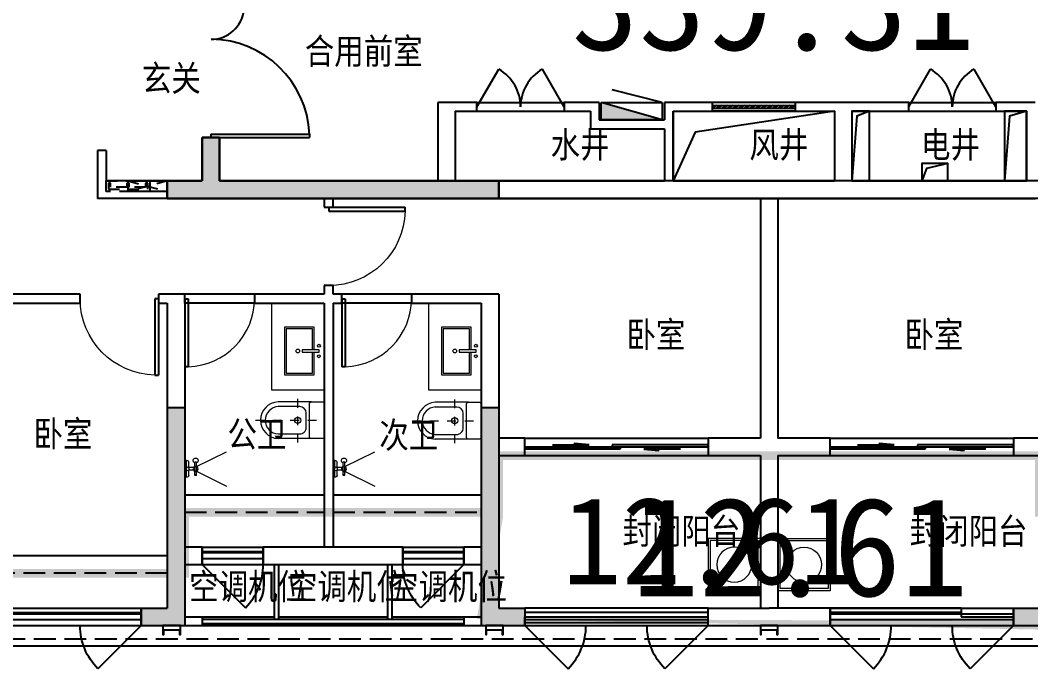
# Model space of a CAD drawing. Extents: x 512858 to 514372, y -232486 to -231710.
# Drawn here: x 513191.53 to 513203.12, y -232148.57 to -232141.13 of the extents above; entities that cross this region are included whole.
import ezdxf

# ---------------------------------------------------------------- set-up
doc = ezdxf.new("R2010")
doc.units = 0
doc.header["$LTSCALE"] = 1000
for name, pattern in [('__DASH', [0.35, 0.25, -0.1]), ('B1+B2户型(2#185报审版）$0$__DASH', [0.35, 0.25, -0.1]), ('B1+B2户型(2#185报审版）$0$DASH', [0.35, 0.25, -0.1]), ('DASH', [0.35, 0.25, -0.1])]:
    doc.linetypes.add(name, pattern=pattern)
doc.layers.get('0').update_dxf_attribs({"color": 252})
for name, color, linetype in [('$面积结果', 7, 'Continuous'), ('0-铝板', 253, 'Continuous'), ('2#HXT-标准层$0$A-DOOR', 253, 'Continuous'), ('2#HXT-标准层$0$A-FIRE-DOOR', 253, 'Continuous'), ('2#HXT-标准层$0$A-HOLE-E', 253, 'Continuous'), ('2#HXT-标准层$0$A-PATT-COLU', 253, 'Continuous'), ('2#HXT-标准层$0$A-STR-CONC-B', 253, 'Continuous'), ('2#HXT-标准层$0$A-WALL-S', 253, 'Continuous'), ('2#HXT-标准层$0$A-WINDOW', 253, 'Continuous'), ('2#HXT-标准层$0$AA-DOOR_FIRE_TEXT', 253, 'Continuous'), ('6#-造型-1F（实施版）金属型材-METAL-S', 253, 'Continuous'), ('A-ANNO-100-TXT', 252, 'Continuous'), ('A-METAL-E', 253, 'Continuous'), ('A-WALL-S', 252, 'Continuous'), ('B1+B2户型(2#185报审版）$0$A-DOOR', 253, 'Continuous'), ('B1+B2户型(2#185报审版）$0$A-FIRE-DOOR', 253, 'Continuous'), ('B1+B2户型(2#185报审版）$0$A-METAL-E', 253, 'Continuous'), ('B1+B2户型(2#185报审版）$0$A-PART-S', 253, 'Continuous'), ('B1+B2户型(2#185报审版）$0$A-PATT-COLU', 253, 'Continuous'), ('B1+B2户型(2#185报审版）$0$A-STR-CONC-B', 253, 'Continuous'), ('B1+B2户型(2#185报审版）$0$A-STR-CONC-E', 253, 'Continuous'), ('B1+B2户型(2#185报审版）$0$A-STR-CONC-H', 253, 'Continuous'), ('B1+B2户型(2#185报审版）$0$A-WALL-S', 253, 'Continuous'), ('B1+B2户型(2#185报审版）$0$A-WINDOW', 253, 'Continuous')]:
    doc.layers.add(name, color=color, linetype=linetype)
for name, color, linetype, lineweight in [('B1+B2户型(2#185报审版）$0$AE-FURN-MOVE', 253, 'Continuous', 20), ('面积-计容-住宅-0.5', 1, 'Continuous', 0), ('面积-计容-住宅-1', 1, 'Continuous', 0)]:
    doc.layers.add(name, color=color, linetype=linetype, lineweight=lineweight)
doc.styles.add('dw', font='simhei.ttf')
doc.styles.add('TYDG_02', font='TSSDENG.shx', dxfattribs={"width": 0.8, "bigfont": 'hztxt.shx'})

# ---------------------------------------------------------------- blocks, each defined once
blk = doc.blocks.new('1新175wz')
at = {"layer": 'A-ANNO-100-TXT', "style": 'TYDG_02'}
for s, p in [('合用前室', (-151580.7792828172, -1326462.760981038)), ('玄关', (-153448.5578153355, -1326773.339746095)), ('水井', (-148762.1274902094, -1327536.064792544)), ('风井', (-146483.5276389716, -1327536.064792545)), ('电井', (-144515.7327635139, -1327536.064792545)), ('卧室', (-147892.504908713, -1329713.535777882)), ('卧室', (-144705.0180423874, -1329713.535777882)), ('卧室', (-154690.9477800704, -1330850.836337072)), ('公卫', (-152466.8530063175, -1330854.343020101, -0.6548288897178582)), ('次卫', (-150726.509731164, -1330865.378492093, -0.1043213246036552)), ('封闭阳台', (-147938.3134163725, -1331967.753826042, -9.12901057e-08)), ('封闭阳台', (-144645.0237284612, -1331967.753826042, -9.12901057e-08)), ('空调机位', (-152906.139500207, -1332602.759889407)), ('空调机位', (-151773.8858545057, -1332602.759889407)), ('空调机位', (-150613.877685783, -1332602.759889407))]:
    blk.add_text(s, height=337.5886524822695, dxfattribs=at).set_placement(p)
blk = doc.blocks.new('1新632#HXT-标准层$0$$TWTSYS$00000508')
for p, q in [((-0.5, 0.5), (0.3236161731911125, 1.224064056863426)), ((-0.5, 0.5), (-0.5, -0.5)), ((-0.5, -0.5), (0.5, 0.5)), ((0.5, 0.5), (-0.5, 0.5)), ((0.5, -0.5), (0.5, 0.5)), ((-0.5, -0.5), (0.5, -0.5))]:
    blk.add_line(p, q)
blk.add_solid([(0.5, -0.5), (0.5, 0.5), (-0.5, -0.5)])
blk = doc.blocks.new('1新622#HXT-标准层$0$$DorLib2D$00000231')
at = {"color": 0}
for p, q in [((-0.4999999999999947, 7.1e-15), (-0.2500000000000284, 0.4330127018921708)), ((0.5000000000000053, 7.1e-15), (0.250000000000032, 0.4330127018921708))]:
    blk.add_line(p, q, dxfattribs=at)
for centre, radius, start, end in [((-0.4999999999996803, 3.055e-13), 0.499999999999681, 0, 59.99999999996344), ((0.5000000000000426, -2.49e-14), 0.4999999999999835, 120.0000000000366, 180)]:
    blk.add_arc(centre, radius, start, end, dxfattribs=at)
blk = doc.blocks.new('1新642#HXT-标准层$0$$WINLIB2D$00000039')
at = {"color": 0}
for points in [[(-0.4999999999983409, 0.5000000000445652), (-0.4999999999999964, -0.4999999999999716)], [(0.5000000000016591, 0.4999999999536158), (-0.4999999999983409, 0.5000000000445652)], [(0.4999999999983338, -0.5000000000463842), (0.4999999999999609, 0.4999999999999432)], [(-0.499999999999428, 0.1666666667124446), (0.500000000000572, 0.1666666666205998)], [(-0.3838834764901549, -0.166666666632409), (-0.4479860405916831, 0.1666666667079113)], [(-0.3158924398378069, -0.166666666637866), (-0.3799950039392748, 0.1666666667006353)], [(-0.2479014031851996, -0.166666666645142), (-0.3120039672867243, 0.1666666666951784)], [(-0.1799103665328481, -0.1666666666505989), (-0.2440129306343159, 0.1666666666887977)], [(-0.1119193298802692, -0.1666666666569512), (-0.1760218939817904, 0.1666666666824455)], [(-0.0439282932278893, -0.1666666666633319), (-0.1080308573293216, 0.1666666666760648)], [(0.024062743424718, -0.1666666666696841), (-0.0400398206768031, 0.1666666666697125)], [(0.092053780077034, -0.1666666666751411), (0.0279512159755768, 0.1666666666642556)], [(0.1600448167296129, -0.1666666666815217), (0.0959422526280953, 0.1666666666578749)], [(0.2280358533819644, -0.166666666687874), (0.163933289280525, 0.1666666666505989)], [(0.2960268900345753, -0.1666666666942547), (0.231924325933047, 0.1666666666460657)], [(0.3640179266869801, -0.1666666667006069), (0.2999153625854838, 0.166666666639685)], [(0.4320089633395341, -0.1666666667060639), (0.3679063992380058, 0.166666666632409)], [(0.4999999999916831, -0.1666666667115209), (0.4358974358904746, 0.1666666666260568)], [(-0.4518745131427302, -0.1666666666260284), (-0.5000000000072298, 0.083585865078021)], [(-0.500000000000572, -0.1666666666214951), (0.499999999999428, -0.1666666667124446)], [(0.4999999999983338, -0.5000000000463842), (-0.5000000000016662, -0.4999999999554348)]]:
    blk.add_lwpolyline(points, dxfattribs=at)
blk = doc.blocks.new('1新612#HXT-标准层$0$$DorLib2D$00000225')
at = {"color": 0}
for p, q in [((0.4750000000000032, -0.0014478852985498), (0.4750000000000032, 0.7521225008925327)), ((0.4750000000000032, 0.7521225008925327), (0.5000000000000036, 0.7521225008925363)), ((0.5000000000000036, -0.0014478852985498), (0.5000000000000036, 0.7521225008925363)), ((-0.4999999999999982, -3.6e-15), (-0.5, 0.252035990386009)), ((-0.4750000000000014, 0.252035990386009), (-0.5, 0.252035990386009)), ((-0.4749999999999996, -3.6e-15), (-0.4750000000000014, 0.252035990386009)), ((-0.4749999999999996, -3.6e-15), (-0.4999999999999947, -3.6e-15)), ((0.4750000000000032, -0.0014478852985498), (0.4999999999999929, -0.0014478852985498))]:
    blk.add_line(p, q, dxfattribs=at)
for centre, radius, start, end in [((0.5046168020419071, -0.0019208093578129), 0.7546247204382253, 92.24926861260724, 179.7237749158362), ((-0.5007908120542499, 0.0025725639174823), 0.2507930763238999, 359.7898704778746, 84.09743784757413)]:
    blk.add_arc(centre, radius, start, end, dxfattribs=at)
blk = doc.blocks.new('1新582#HXT-标准层')
at = {"layer": '2#HXT-标准层$0$A-PATT-COLU'}
for points in [[(-152756.9750723602, -1003870.913841226), (-152756.9750723267, -1004370.913841248), (-152656.9750723378, -1004437.5805079), (-152556.9750723267, -1004370.913841226), (-152556.9750723602, -1003870.913841226)], [(-153156.9750723602, -1004570.913841226), (-152656.9750723602, -1004570.913841226), (-152656.9750723378, -1004437.5805079), (-152756.9750723267, -1004370.913841248), (-153156.9750723602, -1004370.913841226)], [(-152656.9750723378, -1004437.5805079), (-152656.9750723602, -1004570.913841226), (-149956.9752885757, -1004570.913841226), (-149956.9752885757, -1004370.913841226), (-152556.9750723267, -1004370.913841226)], [(-149956.9752885757, -1004370.913841226), (-149956.9752885757, -1004570.913841226), (-149356.9750723602, -1004570.913841226), (-149356.9750723602, -1004370.913841226)]]:
    blk.add_hatch(color=256, dxfattribs=at).paths.add_polyline_path(points)
at = {"layer": '2#HXT-标准层$0$A-DOOR'}
for p, q in [((-149606.9752886053, -1003470.916373796, 2.3015905e-08), (-148606.9752886053, -1003470.916373796, 2.3015905e-08)), ((-144656.9752885333, -1003470.916373807), (-143656.9752885333, -1003470.916373811)), ((-149606.9752886053, -1003570.916373796, 2.3015905e-08), (-148606.9752886053, -1003570.916373796, 2.3015905e-08)), ((-144656.9752885337, -1003570.916373807), (-143656.9752885337, -1003570.916373811))]:
    blk.add_line(p, q, dxfattribs=at)
at = {"layer": '2#HXT-标准层$0$A-HOLE-E'}
for points in [[(-147356.9752886396, -1003570.916373803), (-145506.9752885606, -1003570.916373803), (-145506.9752885606, -1004370.913841227), (-147356.9752886396, -1004370.913841227)], [(-145306.9752885606, -1004370.916373791), (-145106.9752885606, -1004370.916373791), (-145106.9752885606, -1003570.916373791), (-145306.9752885606, -1003570.916373791)], [(-143556.9752885554, -1004370.916373792), (-143306.9752885554, -1004370.916373792), (-143306.9752885554, -1003570.916373792), (-143556.9752885554, -1003570.916373792)], [(-144506.9752885606, -1004370.916373791), (-144206.9752885606, -1004370.916373791), (-144206.9752885606, -1004170.916373791), (-144506.9752885606, -1004170.916373791)]]:
    blk.add_lwpolyline(points, close=True, dxfattribs=at)
for points in [[(-145506.9752885789, -1003570.916373761), (-147106.9592107261, -1003811.875756063), (-147356.9752886396, -1004370.913841227)], [(-145106.9752885606, -1003570.916373805), (-145251.6321830312, -1003627.741839072), (-145306.9752885606, -1004370.916373791)], [(-143306.9752885554, -1003570.916373806), (-143501.6321830259, -1003627.741839073), (-143556.9752885554, -1004370.916373792)], [(-144206.9752885606, -1004170.916373791), (-144452.8339789491, -1004227.719682917), (-144506.9752885606, -1004370.916373791)]]:
    blk.add_lwpolyline(points, dxfattribs=at)
at = {"layer": '2#HXT-标准层$0$A-STR-CONC-B'}
for p, q in [((-152756.9750723602, -1003870.913841226), (-152756.9750723267, -1004370.913841248)), ((-152556.9750723602, -1003870.913841226), (-152756.9750723602, -1003870.913841226)), ((-152556.9750723602, -1003870.913841226), (-152556.9750723267, -1004370.913841226)), ((-153156.9750723602, -1004370.913841226), (-152756.9750723267, -1004370.913841248)), ((-153156.9750723602, -1004370.913841226), (-153156.9750723602, -1004570.913841226)), ((-152556.9750723267, -1004370.913841226), (-149956.9752885757, -1004370.913841226)), ((-149956.9752885757, -1004370.913841226), (-149356.9750723602, -1004370.913841226)), ((-149356.9750723602, -1004370.913841226), (-149356.9750723602, -1004570.913841226)), ((-153156.9750723602, -1004570.913841226), (-152656.9750723602, -1004570.913841226)), ((-152656.9750723602, -1004570.913841226), (-149956.9752885757, -1004570.913841226)), ((-149956.9752885757, -1004570.913841226), (-149356.9750723602, -1004570.913841226))]:
    blk.add_line(p, q, dxfattribs=at)
at = {"layer": '2#HXT-标准层$0$A-WALL-S'}
for p, q in [((-150056.9752885606, -1003470.916373791), (-150056.9752885606, -1004370.913841191)), ((-149606.97528862, -1003470.916373794), (-150056.9752885606, -1003470.916373791)), ((-149606.97528862, -1003570.91637378), (-149606.97528862, -1003470.916373794)), ((-148206.9752884971, -1003470.916373791), (-148606.97528862, -1003470.916373794)), ((-148606.97528862, -1003470.916373794), (-148606.97528862, -1003570.91637378)), ((-148206.9752884971, -1003470.916373791), (-148206.9752884968, -1003670.916373811)), ((-147456.9752884883, -1003470.916373803), (-147456.9752884881, -1003670.916373811)), ((-146906.9752885954, -1003470.916373798), (-147456.9752884883, -1003470.916373803)), ((-146906.9752885958, -1003570.916373798), (-146906.9752885954, -1003470.916373798)), ((-145406.9752885642, -1003470.916373804), (-145956.9752885954, -1003470.916373799)), ((-145956.9752885954, -1003470.916373799), (-145956.9752885958, -1003570.916373802)), ((-144656.9752885256, -1003470.916373812), (-145406.9752885642, -1003470.916373804)), ((-144656.975288526, -1003570.916373806), (-144656.9752885256, -1003470.916373812)), ((-143206.975288564, -1003470.916373813), (-143656.9752885256, -1003470.916373815)), ((-143656.9752885256, -1003470.916373815), (-143656.975288526, -1003570.91637381)), ((-149856.9752885946, -1003570.91637379), (-149856.9752885946, -1004370.913841191)), ((-149856.9752885946, -1003570.91637379), (-149606.97528862, -1003570.91637378)), ((-148606.97528862, -1003570.91637378), (-148306.9752884981, -1003570.91637379)), ((-148306.9752884981, -1003570.91637379), (-148306.9752884978, -1003770.916373775)), ((-147356.9752886396, -1003570.916373803), (-147356.9752885649, -1003770.916373797)), ((-147356.9752886396, -1003570.916373803), (-146906.9752885958, -1003570.916373798)), ((-145956.9752885958, -1003570.916373802), (-145506.9752885606, -1003570.91637381)), ((-145506.9752885606, -1003570.91637381), (-145506.9752885606, -1004370.913841226)), ((-145306.9752885606, -1003570.916373809), (-145306.9752885606, -1004370.913746847)), ((-145306.9752885606, -1003570.916373809), (-144656.975288526, -1003570.916373806)), ((-143656.975288526, -1003570.91637381), (-143306.975288549, -1003570.916373817)), ((-143306.975288549, -1003570.916373817), (-143306.9752885492, -1004370.911859279)), ((-148206.9752884968, -1003670.916373811), (-147456.9752884881, -1003670.916373811)), ((-152556.9750723602, -1003870.913841226), (-152756.9750723602, -1003870.913841226)), ((-148306.9752884978, -1003770.916373775), (-147456.9752885688, -1003770.916373775)), ((-147456.9752885688, -1003770.916373775), (-147456.975288568, -1004370.913841234)), ((-147356.9752885649, -1003770.916373797), (-147356.9752885683, -1004370.913841227)), ((-149356.9750723602, -1004370.913841226), (-147456.975288568, -1004370.913841234)), ((-147356.9752885683, -1004370.913841227), (-145506.9752885606, -1004370.913841226)), ((-145306.9752885606, -1004370.913746847), (-143306.9752885492, -1004370.911859279)), ((-149356.9750723602, -1004570.913841226), (-147356.975288564, -1004570.913841226)), ((-147356.975288564, -1004570.913841226), (-145406.9752885646, -1004570.913841226)), ((-145406.9751941862, -1004570.913841226), (-143206.9751941906, -1004570.911764901))]:
    blk.add_line(p, q, dxfattribs=at)
at = {"layer": '2#HXT-标准层$0$A-DOOR', "xscale": 1000, "yscale": 1000, "zscale": 100}
blk.add_blockref('1新622#HXT-标准层$0$$DorLib2D$00000231', (-149106.9752886053, -1003520.916373796), dxfattribs=at)
at = {"layer": '2#HXT-标准层$0$A-DOOR', "xscale": 1000, "yscale": 1000, "zscale": 100, "rotation": 359.9999999997817}
blk.add_blockref('1新622#HXT-标准层$0$$DorLib2D$00000231', (-144156.9752885335, -1003520.916373809), dxfattribs=at)
at = {"layer": '2#HXT-标准层$0$A-FIRE-DOOR', "xscale": -1500, "yscale": -1500, "zscale": 200, "rotation": 90}
blk.add_blockref('1新612#HXT-标准层$0$$DorLib2D$00000225', (-152656.9750723602, -1003120.913841226), dxfattribs=at)
at = {"layer": '2#HXT-标准层$0$A-WINDOW', "xscale": 950, "yscale": -100, "zscale": 100, "rotation": 359.9999999997743}
blk.add_blockref('1新642#HXT-标准层$0$$WINLIB2D$00000039', (-146431.9752885663, -1003520.9163738), dxfattribs=at)
at = {"layer": '2#HXT-标准层$0$AA-DOOR_FIRE_TEXT', "xscale": -700.0000000000001, "yscale": 200.0000000000001, "zscale": 700.0000000000001}
blk.add_blockref('1新632#HXT-标准层$0$$TWTSYS$00000508', (-147831.9752884881, -1003570.916373789), dxfattribs=at)
blk = doc.blocks.new('1新108B1+B2户型(2#185报审版）$0$rd')
at = {"color": 9, "ltscale": 0.5}
blk.add_lwpolyline([(0, 0), (450, 0), (450, 120), (0, 120)], close=True, dxfattribs=at)
at = {"color": 9, "linetype": 'B1+B2户型(2#185报审版）$0$DASH', "ltscale": 0.5}
for points in [[(450, 120), (0, 0)], [(0, 120), (450, 0)]]:
    blk.add_lwpolyline(points, dxfattribs=at)
blk = doc.blocks.new('1新107B1+B2户型(2#185报审版）$0$qd')
at = {"color": 9, "linetype": 'B1+B2户型(2#185报审版）$0$DASH', "ltscale": 0.5}
blk.add_lwpolyline([(0, 0), (500, 0), (500, 120), (0, 120)], close=True, dxfattribs=at)
blk.add_lwpolyline([(25, 25), (25, 95), (50, 95), (50, 50), (237.5, 50), (237.5, 95), (262.5, 95), (262.5, 50), (450, 50), (450, 95), (475, 95), (475, 25), (25, 25)], dxfattribs=at)
blk = doc.blocks.new('1新106B1+B2户型(2#185报审版）$0$FDFSDFSD')
at = {"layer": 'B1+B2户型(2#185报审版）$0$AE-FURN-MOVE'}
for points in [[(-600, 600), (0, 600), (0, 0), (-600, 0)], [(-575, 575), (-25, 575), (-25, 25), (-575, 25)]]:
    blk.add_lwpolyline(points, close=True, dxfattribs=at)
blk.add_circle((-300, 300), 200, dxfattribs=at)
blk = doc.blocks.new('1新100B1+B2户型(2#185报审版）$0$69865866586652f-nezb')
at = {"color": 250, "linetype": 'B1+B2户型(2#185报审版）$0$DASH', "ltscale": 0.2}
for p, q in [((296756.9578622218, 367900.9433866178), (296756.9578622218, 367110.7504130057)), ((296501.2078622218, 367415.7504130056), (297012.7078622218, 367415.7504130055))]:
    blk.add_line(p, q, dxfattribs=at)
for p, q in [((296545.8864336504, 367259.3218415772), (296545.8864336504, 367640.6232263052)), ((296968.0292907933, 367259.3218415772), (296968.0292907933, 367640.6232263052))]:
    blk.add_line(p, q)
at = {"color": 250}
blk.add_lwpolyline([(296599.457862222, 367640.6232263052), (296599.4578622216, 367392.9732391588, 0.4142135623731237), (296674.4578622217, 367317.9732391588), (296839.4578622218, 367317.9732391588, 0.4142135623730951), (296914.4578622218, 367392.9732391588), (296914.457862222, 367640.6232263052)], format="xyb", dxfattribs=at)
blk.add_lwpolyline([(296545.8864336504, 367259.3218415772, -0.4142135623731278), (296567.3150050789, 367280.7504130056), (296946.6007193646, 367280.7504130055, -0.4142135623729595), (296968.0292907933, 367259.3218415769), (296968.0292907933, 367132.1789844341, -0.4142135623732138), (296946.6007193647, 367110.7504130055), (296567.3150050788, 367110.7504130057, -0.4142135623730951), (296545.8864336504, 367132.1789844343)], format="xyb", close=True)
blk.add_circle((296756.9578622218, 367415.7504130056), 35.15279190794223, dxfattribs=at)
blk.add_arc((296756.9578622218, 367629.3797336624), 211.3706793431093, 3.049187633399159, 176.9508123666008)
blk.add_arc((296756.9578622218, 367629.3797336624), 157.7992507716807, 3.049187633399159, 176.9508123666008, dxfattribs=at)
blk = doc.blocks.new('1新99B1+B2户型(2#185报审版）$0$235345')
at = {"layer": 'B1+B2户型(2#185报审版）$0$AE-FURN-MOVE', "extrusion": (0.001411355742407095, -2.826844404026818e-05, 0.9999990036374354)}
for points in [[(19.99990074820072, 289.3066507388442), (19.99984310311605, 549.8604079886558), (-319.9994796418401, 549.8603122077537), (-319.9993585458116, -9.01478881341e-05), (19.99996419937736, 5.6324314661e-06), (19.9999065535942, 260.5537628825923)], [(-5.94129659819e-05, 289.3066451074605), (-0.0001130196071556, 529.8604023712004), (-299.9995154422298, 529.860317858421), (-299.9994024228557, 19.99991547154611), (-6.984908e-10, 19.99999998409271), (-5.36075724951e-05, 260.5537572474834)]]:
    blk.add_lwpolyline(points, dxfattribs=at)
at = {"layer": 'B1+B2户型(2#185报审版）$0$AE-FURN-MOVE', "extrusion": (0.001411355742407095, -2.826844404026818e-05, 0.9999990036374354), "elevation": -0.708504789593757}
blk.add_lwpolyline([(-116.4174787364367, 260.5537444809611), (77.56920220410318, 260.5537991275318), (77.56919639870968, 289.3066869865775), (-116.4174845413646, 289.3066323380278)], close=True, dxfattribs=at)
at = {"layer": 'B1+B2户型(2#185报审版）$0$AE-FURN-MOVE'}
for centre, radius in [((73.96025576558894, 335.3483862031717), 17.09886742574989), ((-168.6234056628309, 274.9301602523774), 21.37358428218737), ((73.25204214523545, 214.558538145735), 17.09886742574989)]:
    blk.add_circle(centre, radius, dxfattribs=at)
blk = doc.blocks.new('1新103B1+B2户型(2#185报审版）$0$6986586658ff3d')
at = {"layer": 'B1+B2户型(2#185报审版）$0$AE-FURN-MOVE'}
for p, q in [((-100.8000000000466, 76.8000000002794), (-81.60000000009313, 76.8000000002794)), ((-100.7999999998137, -76.79999999981374), (-100.8000000000466, 76.8000000002794)), ((-81.5999999998603, -76.79999999981374), (-81.60000000009313, 76.8000000002794)), ((-66.25846837065183, 14.39999999990687), (-12.69960628706031, 14.39999999990687)), ((-14.39999999990687, 12.69960630335845), (-14.39999999990687, 76.79999996651895)), ((12.69960628729314, 14.4000000001397), (14.4000000001397, 14.4000000001397)), ((14.39999992749654, 96.00000000023283), (33.60000000009313, 96.00000000023283)), ((14.39999999990687, 12.69960627146065), (14.4000000001397, 96.00000000023283)), ((14.4000000001397, 76.8000000002794), (33.60000000009313, 76.8000000002794)), ((-100.7999999998137, -67.19999999995343), (-81.60000000009313, -67.20000000018626)), ((-100.7999999998137, -76.79999999981374), (-81.5999999998603, -76.79999999981374)), ((-66.258468370419, -14.39999999990687), (-12.69960629497655, -14.39999999990687)), ((-14.39999999990687, -76.79999996651895), (-14.39999999990687, -12.69960630335845)), ((12.69960629544221, -14.39999999967404), (14.4000000001397, -14.39999999967404)), ((14.39999999990687, -95.99999999976717), (14.39999999990687, -12.69960627099499)), ((14.4000000001397, -76.7999999995809), (33.5999999998603, -76.7999999995809)), ((14.40000001108274, -95.99999999976717), (33.5999999998603, -95.99999999953434))]:
    blk.add_line(p, q, dxfattribs=at)
for points in [[(-100.7999999995809, 27.15290039801039), (-444.8149358539376, 193.7543856438715)], [(-99.28472210257314, -27.64194762450643), (-444.8149358532391, -197.069886776153)]]:
    blk.add_lwpolyline(points, dxfattribs=at)
for centre, radius in [((-91.1999999997206, 2.328306e-10), 28.79999999999999), ((-91.1999999997206, 2.328306e-10), 23.99999999999999), ((0, 2.328306e-10), 19.2)]:
    blk.add_circle(centre, radius, dxfattribs=at)
for centre, radius, start, end in [((-91.19999999995343, 96.0000000053551), 28.79999999999999, 289.4712206301563, 250.5287793572664), ((9.529881745344028, 72.1051773831714), 24.38607388944711, 78.48005776720825, 168.9000772847705), ((9.529881745344028, -72.10517738224007), 24.38607388944711, 191.0999227152295, 281.5199422485274)]:
    blk.add_arc(centre, radius, start, end, dxfattribs=at)
blk = doc.blocks.new('1新95B1+B2户型(2#185报审版）$0$$DorLib2D$00000114')
at = {"color": 0}
blk.add_line((0.4999999999999964, 3.6e-15), (-0.2071067811864751, 0.7071067811864857), dxfattribs=at)
blk.add_arc((0.5000000000013856, -1.1546e-12), 1.000000000001696, 135, 180, dxfattribs=at)
blk = doc.blocks.new('1新94B1+B2户型(2#185报审版）$0$$DorLib2D$00000001')
for p, q in [((0.45, 0.9750000000000001), (0.5000000000000002, 0.9750000000000001)), ((0.45, 0), (0.45, 0.9750000000000001)), ((0.5, 0), (0.5, 0.9750000000000001)), ((0.5, 0), (0.45, 0))]:
    blk.add_line(p, q)
at = {"lineweight": 13}
blk.add_arc((0.475, 0), 0.975, 91.4692835813538, 180, dxfattribs=at)
blk = doc.blocks.new('1新98B1+B2户型(2#185报审版）$0$$WINLIB2D$00000001')
at = {"color": 0}
for points in [[(-0.4999999999999964, 0.5000000000000142), (-0.4999999999999964, -0.4999999999999858)], [(-0.4999999999999964, 0.5000000000000142), (0.5000000000000036, 0.5000000000000142)], [(0.5000000000000036, -0.4999999999999858), (0.5000000000000036, 0.5000000000000142)], [(0.5000000000000036, 0.1666666666666714), (-0.4999999999999964, 0.1666666666666714)], [(0.5000000000000036, -0.1666666666666572), (-0.4999999999999964, -0.1666666666666572)], [(-0.4999999999999964, -0.4999999999999858), (0.5000000000000036, -0.4999999999999858)]]:
    blk.add_lwpolyline(points, dxfattribs=at)
blk = doc.blocks.new('1新97B1+B2户型(2#185报审版）$0$$DorLib2D$00000225')
at = {"color": 0}
for p, q in [((0.4750000000000032, -0.0014478852985498), (0.4750000000000032, 0.7521225008925327)), ((0.4750000000000032, 0.7521225008925327), (0.5000000000000036, 0.7521225008925363)), ((0.5000000000000036, -0.0014478852985498), (0.5000000000000036, 0.7521225008925363)), ((-0.4999999999999982, -3.6e-15), (-0.5, 0.252035990386009)), ((-0.4750000000000014, 0.252035990386009), (-0.5, 0.252035990386009)), ((-0.4749999999999996, -3.6e-15), (-0.4750000000000014, 0.252035990386009)), ((-0.4749999999999996, -3.6e-15), (-0.4999999999999947, -3.6e-15)), ((0.4750000000000032, -0.0014478852985498), (0.4999999999999929, -0.0014478852985498))]:
    blk.add_line(p, q, dxfattribs=at)
for centre, radius, start, end in [((0.5046168020419071, -0.0019208093578129), 0.7546247204382253, 92.24926861260724, 179.7237749158362), ((-0.5007908120542499, 0.0025725639174823), 0.2507930763238999, 359.7898704778746, 84.09743784757413)]:
    blk.add_arc(centre, radius, start, end, dxfattribs=at)
blk = doc.blocks.new('1新96B1+B2户型(2#185报审版）$0$$DorLib2D$00000131')
at = {"color": 0, "linetype": 'Continuous'}
for p, q in [((0.1499999999996362, 0.125), (0.231949047280068, 0.1972603196398666)), ((0.231949047280068, 0.1972603196398666), (0.231949047280068, 0.125)), ((-0.5, 0.125), (-0.5, 0)), ((0.0192439877228026, 0.125), (-0.5, 0.125)), ((0.0192439877228026, 0), (0.0192439877228026, 0.125)), ((0.3500000000003638, 0.125), (0.1499999999996362, 0.125)), ((-0.5, 0), (0.0192439877228026, 0)), ((-0.0239902237644856, 0), (0.5, 0)), ((-0.0239902237644856, -0.125), (-0.0239902237644856, 0)), ((0.5, 0), (0.5, -0.125)), ((-0.3500000000003638, -0.125), (-0.1499999999996362, -0.125)), ((-0.231949047280068, -0.1972603196398666), (-0.231949047280068, -0.125)), ((-0.1499999999996362, -0.125), (-0.231949047280068, -0.1972603196398666)), ((0.5, -0.125), (-0.0239902237644856, -0.125))]:
    blk.add_line(p, q, dxfattribs=at)
blk = doc.blocks.new('1新92B1+B2户型(2#185报审版）')
at = {"layer": 'B1+B2户型(2#185报审版）$0$A-PATT-COLU'}
for points in [[(-152656.9752885555, -1004437.580847753), (-152556.9752885627, -1004370.914930123), (-152556.9752885628, -1003870.913841226), (-152756.9752885628, -1003870.913841226), (-152756.9752885496, -1004370.913806573)], [(-152656.9752885584, -1004437.581222276), (-152756.9752885496, -1004370.913806573), (-153156.9761006577, -1004370.913806565), (-153156.9761006577, -1004570.913806565), (-152656.9752885542, -1004570.913806565)], [(-151256.9758019983, -1004570.914930132), (-151256.9758019983, -1004370.914930132), (-152556.9752885627, -1004370.914930123), (-152656.9752885555, -1004437.580847753), (-152656.9752885628, -1004570.914930132)], [(-149356.9761006577, -1004370.914930132), (-151256.9758019983, -1004370.914930132), (-151256.9758019983, -1004570.914930132), (-149356.9761006577, -1004570.914930132)], [(-153156.976316862, -1006970.913969087), (-153156.9741432125, -1008670.913969086), (-152956.9741432127, -1008670.913713363), (-152956.9763168621, -1006970.913713364)], [(-149556.9752885646, -1006970.913841226), (-149556.9752885646, -1007420.913841229), (-149356.9752885646, -1007420.913841229), (-149356.9752885646, -1006970.913841226)], [(-149356.9752885646, -1007420.913841229), (-149556.9752885646, -1007420.913841229), (-149556.9752885646, -1008670.913841226), (-149356.9752885646, -1008670.913841226)], [(-152956.9741432126, -1008670.913762235), (-153156.9741432125, -1008670.913920214), (-153156.9736692694, -1009270.913841215), (-152956.9735112901, -1009470.913841211)], [(-149356.9752885646, -1008670.913841226), (-149556.9752885646, -1008670.913841226), (-149556.9752885655, -1009470.913841173), (-149356.9752885655, -1009270.913841246)], [(-153456.9763168619, -1009470.913841226), (-152956.9735112901, -1009470.913841211), (-153156.9736692694, -1009270.913841215), (-153456.9763168619, -1009270.913841226)], [(-149356.9752885655, -1009270.913841246), (-149556.9752885655, -1009470.913841173), (-149056.9763168622, -1009470.913841226), (-149056.9763168622, -1009270.913841226)], [(-143456.9744764772, -1009470.914930141), (-142956.9744764492, -1009470.914930115), (-143156.9744764492, -1009270.914930115), (-143456.9744764772, -1009270.914930141)]]:
    blk.add_hatch(color=256, dxfattribs=at).paths.add_polyline_path(points)
at = {"layer": 'B1+B2户型(2#185报审版）$0$A-DOOR'}
for p, q in [((-152156.9635581845, -1005670.913841226), (-152956.9635581845, -1005670.913841226)), ((-150356.9635581845, -1005670.913841226), (-151156.9635581845, -1005670.913841226)), ((-152156.9635581845, -1005770.913841226), (-152956.9635581845, -1005770.913841226)), ((-150356.9635581845, -1005770.913841226), (-151156.9635581845, -1005770.913841226)), ((-149056.9752885551, -1007320.913841229), (-146956.9752885551, -1007320.913841229)), ((-145556.9744764716, -1007320.914930145), (-143456.9744764716, -1007320.914930145)), ((-149056.9752885551, -1007520.913841229), (-146956.9752885551, -1007520.913841229)), ((-145556.9744764716, -1007520.914930145), (-143456.9744764716, -1007520.914930145))]:
    blk.add_line(p, q, dxfattribs=at)
at = {"layer": 'B1+B2户型(2#185报审版）$0$A-METAL-E'}
for points in [[(-151931.9763168661, -1008770.913841233), (-151931.9763168661, -1009395.913841219)], [(-151881.9763168661, -1008770.913841233), (-151881.9763168661, -1009395.913841219)], [(-150631.9763168565, -1008770.913841235), (-150631.9763168565, -1009395.913841217)], [(-150581.9763168565, -1008770.913841235), (-150581.9763168565, -1009395.913841217)], [(-152756.975288565, -1009395.913841226), (-149756.975288565, -1009395.91384121)], [(-152756.9752885647, -1009445.913841226), (-149756.9752885647, -1009445.91384121)]]:
    blk.add_lwpolyline(points, dxfattribs=at)
at = {"layer": 'B1+B2户型(2#185报审版）$0$A-PART-S'}
for p, q in [((-152756.9763168716, -1008570.913841245), (-152956.9742710744, -1008570.913841238)), ((-152756.9763168716, -1008770.913841237), (-152756.9763168716, -1008570.913841245)), ((-151256.974143212, -1008570.913841226), (-152056.9763168335, -1008570.91384124)), ((-152056.9763168335, -1008570.91384124), (-152056.9763168335, -1008770.913841233)), ((-150456.9763168335, -1008570.913841228), (-151256.974143212, -1008570.913841226)), ((-150456.9763168335, -1008770.913841234), (-150456.9763168335, -1008570.913841228)), ((-149556.9752885736, -1008570.913841223), (-149756.9763168716, -1008570.913841227)), ((-149756.9763168716, -1008570.913841227), (-149756.9763168716, -1008770.913841234)), ((-152956.9740642187, -1008770.913841235), (-152756.9763168716, -1008770.913841237)), ((-152056.9763168335, -1008770.913841233), (-151256.974143212, -1008770.913841226)), ((-151256.974143212, -1008770.913841226), (-150456.9763168335, -1008770.913841234)), ((-149756.9763168716, -1008770.913841234), (-149556.9752885736, -1008770.913841226)), ((-153456.9763168619, -1009470.913841226), (-153456.9763168619, -1009270.913841226)), ((-146956.9763168716, -1009370.913841226), (-146956.9763168716, -1009270.913841226)), ((-146956.9763168716, -1009270.913841226), (-146256.9752885646, -1009270.913841226)), ((-145556.9744765091, -1009270.914930142), (-146256.9744764772, -1009270.914930141)), ((-145556.9744765091, -1009470.914930142), (-145556.9744765091, -1009270.914930142)), ((-143456.9755047745, -1009470.914930141), (-143456.9755047745, -1009270.914930141)), ((-152956.9735902799, -1009370.913841248), (-152756.9752885646, -1009370.913841226)), ((-152756.9752885646, -1009370.913841226), (-152756.9752885646, -1009470.913841226)), ((-149756.9752885646, -1009370.913841226), (-149556.9752885655, -1009370.913841146)), ((-149756.9752885646, -1009370.913841226), (-149756.9752885646, -1009470.913841226)), ((-149056.9763168619, -1009470.913841226), (-149056.9763168619, -1009370.913841226)), ((-146956.9763168716, -1009470.913841226), (-146956.9763168716, -1009370.913841226)), ((-152956.9735112972, -1009470.913841248), (-152756.9752885646, -1009470.913841226)), ((-149756.9752885646, -1009470.913841226), (-149556.975288597, -1009470.913841248)), ((-146956.9763168716, -1009470.913841226), (-146256.9752885646, -1009470.913841226)), ((-146256.9744764772, -1009470.914930141), (-145556.9744765091, -1009470.914930142))]:
    blk.add_line(p, q, dxfattribs=at)
at = {"layer": 'B1+B2户型(2#185报审版）$0$A-STR-CONC-B'}
for p, q in [((-152756.9752885496, -1004370.913806573), (-152756.9752885628, -1003870.913841226)), ((-152756.9752885628, -1003870.913841226), (-152556.9752885628, -1003870.913841226)), ((-152556.9752885627, -1004370.914930123), (-152556.9752885628, -1003870.913841226)), ((-152756.9752885496, -1004370.913806573), (-153156.9761006577, -1004370.913806565)), ((-153156.9761006577, -1004570.913806565), (-153156.9761006577, -1004370.913806565)), ((-151256.9758019983, -1004370.914930132), (-152556.9752885627, -1004370.914930123)), ((-149356.9761006577, -1004370.914930132), (-151256.9758019983, -1004370.914930132)), ((-149356.9761006577, -1004570.914930132), (-149356.9761006577, -1004370.914930132)), ((-152656.9752885542, -1004570.913806565), (-153156.9761006577, -1004570.913806565)), ((-151256.9758019983, -1004570.914930132), (-152656.9752885628, -1004570.914930132)), ((-149356.9761006577, -1004570.914930132), (-151256.9758019983, -1004570.914930132)), ((-152956.9763168621, -1006970.913713364), (-153156.976316862, -1006970.913969087)), ((-153156.976316862, -1006970.913969087), (-153156.9741432125, -1008670.913969086)), ((-152956.9763168621, -1006970.913713364), (-152956.9741432127, -1008670.913713363)), ((-149556.9752885646, -1006970.913841226), (-149556.9752885646, -1007420.913841229)), ((-149356.9752885646, -1006970.913841226), (-149556.9752885646, -1006970.913841226)), ((-149356.9752885646, -1006970.913841226), (-149356.9752885646, -1007420.913841229)), ((-149556.9752885646, -1007420.913841229), (-149556.9752885646, -1008670.913841226)), ((-149356.9752885646, -1007420.913841229), (-149356.9752885646, -1008670.913841226)), ((-153156.9741432125, -1008670.913920214), (-153156.9736692694, -1009270.913841215)), ((-152956.9741432126, -1008670.913762235), (-152956.9735112901, -1009470.913841211)), ((-149556.9752885646, -1008670.913841226), (-149556.9752885655, -1009470.913841173)), ((-149356.9752885646, -1008670.913841226), (-149356.9752885655, -1009270.913841246)), ((-153456.9763168619, -1009270.913841226), (-153156.9736692694, -1009270.913841215)), ((-153456.9763168619, -1009270.913841226), (-153456.9763168619, -1009470.913841226)), ((-149356.9752885655, -1009270.913841246), (-149056.9763168622, -1009270.913841226)), ((-149056.9763168622, -1009270.913841226), (-149056.9763168622, -1009470.913841226)), ((-143456.9744764772, -1009270.914930141), (-143156.9744764492, -1009270.914930115)), ((-143456.9744764772, -1009270.914930141), (-143456.9744764772, -1009470.914930141)), ((-153456.9763168619, -1009470.913841226), (-152956.9735112901, -1009470.913841211)), ((-149556.9752885655, -1009470.913841173), (-149056.9763168622, -1009470.913841226)), ((-143456.9744764772, -1009470.914930141), (-142956.9744764492, -1009470.914930115))]:
    blk.add_line(p, q, dxfattribs=at)
at = {"layer": 'B1+B2户型(2#185报审版）$0$A-STR-CONC-E'}
for points in [[(-152956.9742221988, -1007970.913841232), (-151356.9748110224, -1007970.913841232)], [(-151256.9742222049, -1007970.912498405), (-149556.9752885666, -1007970.912498406)], [(-153156.9741432131, -1008670.913457606), (-155656.9761006551, -1008670.914930211)], [(-152756.9752885646, -1009370.913841226), (-151956.9763168661, -1009370.913841225)], [(-151956.9763168661, -1009370.913841224), (-151931.9763168661, -1009370.913841224)], [(-151881.9763168661, -1009370.913841225), (-150631.9763168565, -1009370.913841226)], [(-150581.9763168565, -1009370.913841227), (-150556.9763168661, -1009370.913841227)], [(-150556.9763168657, -1009370.913841226), (-149756.9752885646, -1009370.913841226)], [(-152756.9752885646, -1009470.913841226), (-149756.9752885646, -1009470.91384121)]]:
    blk.add_lwpolyline(points, dxfattribs=at)
at = {"layer": 'B1+B2户型(2#185报审版）$0$A-STR-CONC-H', "linetype": 'B1+B2户型(2#185报审版）$0$DASH'}
for points in [[(-152956.9742221988, -1008170.913841232), (-151356.9748110224, -1008170.913841232)], [(-151256.9742222049, -1008170.912498405), (-149556.9752885666, -1008170.912498406)], [(-153156.9741432131, -1008870.913457606), (-155656.9761006545, -1008870.913841159)]]:
    blk.add_lwpolyline(points, dxfattribs=at)
at = {"layer": 'B1+B2户型(2#185报审版）$0$A-WALL-S'}
for p, q in [((-152556.9752885628, -1003870.913841226), (-152756.9752885628, -1003870.913841226)), ((-153856.9878941293, -1004020.913806563), (-153956.9878941293, -1004020.913885552)), ((-153956.9878941293, -1004020.913885552), (-153956.9874596546, -1004570.913806552)), ((-153856.9878941293, -1004020.913806563), (-153856.9876176341, -1004370.913806587)), ((-153156.9761006577, -1004370.913806565), (-153856.9876176341, -1004370.913806587)), ((-146256.9752885628, -1004370.914930132), (-149356.9761006577, -1004370.914930132)), ((-143156.9757561052, -1004370.914930141), (-146256.9745115788, -1004370.91601905)), ((-153156.9761006577, -1004570.913806565), (-153956.9874596546, -1004570.913806552)), ((-151356.9757230013, -1004570.91493014), (-151356.9756440185, -1004670.91304285)), ((-151256.9756440283, -1004670.91296386), (-151256.9757229983, -1004570.91493014)), ((-146256.9752885628, -1004570.914930132), (-149356.9761006577, -1004570.914930132)), ((-146356.9744764517, -1004570.914930127), (-146356.9744764655, -1007320.913841228)), ((-143156.975685853, -1004570.914930141), (-146256.9744413266, -1004570.91601905)), ((-146156.9744764562, -1004570.915983923), (-146156.9744764699, -1007320.914930143)), ((-151356.9756440185, -1004670.91304285), (-151256.9756440283, -1004670.91296386)), ((-151256.9749331202, -1005570.91296386), (-151356.9749331104, -1005570.91304285)), ((-151356.9749331104, -1005570.91304285), (-151356.9748541145, -1005670.913841227)), ((-151256.9748541115, -1005670.913841222), (-151256.9749331202, -1005570.91296386)), ((-154156.9754936218, -1005670.913841227), (-155456.976316862, -1005670.913841226)), ((-154156.9754936218, -1005770.913841236), (-154156.9754936218, -1005670.913841227)), ((-153056.9764339166, -1005670.913841226), (-153256.9754936218, -1005670.913841227)), ((-153256.9754936218, -1005670.913841227), (-153256.9754936218, -1005770.913841239)), ((-152956.963558197, -1005670.913841219), (-153056.9764339166, -1005670.913841226)), ((-152956.963558197, -1005770.913841208), (-152956.963558197, -1005670.913841219)), ((-151356.9748541145, -1005670.913841227), (-152156.963558197, -1005670.91384122)), ((-152156.963558197, -1005670.91384122), (-152156.963558197, -1005770.913841208)), ((-151156.963558197, -1005670.913841227), (-151256.9748541115, -1005670.913841222)), ((-151156.963558197, -1005770.913841243), (-151156.963558197, -1005670.913841227)), ((-149356.9752028724, -1005670.913841222), (-150356.963558197, -1005670.913841227)), ((-150356.963558197, -1005670.913841227), (-150356.963558197, -1005770.913841243)), ((-149356.9752028724, -1005670.913841222), (-149356.9763168628, -1006970.913926917)), ((-155456.976316862, -1005770.913841226), (-154156.9754936218, -1005770.913841236)), ((-153256.9754936218, -1005770.913841239), (-153156.9764339308, -1005770.913841235)), ((-153156.9764339308, -1005770.913841235), (-153156.975486039, -1006970.913920215)), ((-152956.9764339307, -1005770.913841214), (-152956.9754860391, -1006970.913762235)), ((-152956.9764339307, -1005770.913841214), (-152956.963558197, -1005770.913841208)), ((-152156.963558197, -1005770.913841208), (-151356.9764339082, -1005770.913841214)), ((-151356.9764339082, -1005770.913841214), (-151356.9742221941, -1008570.913841223)), ((-151256.9764339082, -1005770.913841233), (-151256.9742221941, -1008570.913841223)), ((-151256.9764339082, -1005770.913841233), (-151156.963558197, -1005770.913841243)), ((-150356.963558197, -1005770.913841243), (-149556.975288564, -1005770.913841233)), ((-149556.975288564, -1005770.913841233), (-149556.9763168628, -1006970.913755534)), ((-149056.9752885437, -1007320.913841232), (-149356.9752885638, -1007320.913841228)), ((-149056.9752885437, -1007520.913841236), (-149056.9752885437, -1007320.913841232)), ((-146356.9744764655, -1007320.913841228), (-146956.9752885437, -1007320.913841232)), ((-146956.9752885437, -1007320.913841232), (-146956.9752885437, -1007520.913841236)), ((-145556.9744765091, -1007320.914930143), (-146156.9744764699, -1007320.914930143)), ((-145556.9744765091, -1007520.914930139), (-145556.9744765091, -1007320.914930143)), ((-143156.9744765126, -1007320.914930143), (-143456.974476471, -1007320.914930143)), ((-143456.974476471, -1007320.914930143), (-143456.974476471, -1007520.914930139)), ((-149356.9752885638, -1007520.913841228), (-149056.9752885437, -1007520.913841236)), ((-146956.9752885437, -1007520.913841236), (-146356.9744764788, -1007520.913841229)), ((-146356.9744764788, -1007520.913841229), (-146356.9744764875, -1009270.913841253)), ((-146156.9744764678, -1007520.914930143), (-145556.9744765091, -1007520.914930139)), ((-146156.9744764678, -1007520.914930143), (-146156.9744764765, -1009270.913841253)), ((-143456.974476471, -1007520.914930139), (-143156.9744765136, -1007520.914930143))]:
    blk.add_line(p, q, dxfattribs=at)
at = {"layer": 'B1+B2户型(2#185报审版）$0$AE-FURN-MOVE'}
for points in [[(-151956.9770290196, -1005770.906166196), (-151356.9750319254, -1005770.884652273), (-151356.9391432444, -1006770.71249383), (-151956.9411403388, -1006770.734007754)], [(-150156.9770290207, -1005770.906166172), (-149556.9750319263, -1005770.884652249), (-149556.9391432453, -1006770.712493807), (-150156.9411403397, -1006770.73400773)]]:
    blk.add_lwpolyline(points, close=True, dxfattribs=at)
at = {"xscale": -1}
for name, p in [('1新107B1+B2户型(2#185报审版）$0$qd', (-153356.9761006577, -1004490.913841226)), ('1新108B1+B2户型(2#185报审版）$0$rd', (-153156.9761006577, -1004490.913841226))]:
    blk.add_blockref(name, p, dxfattribs=at)
at = {"rotation": 0.0020718124973587}
for p in [(-151493.1129987518, -1006595.832549385, -0.4594048578607434), (-149693.1129987529, -1006595.832549361, -0.4594048578607434)]:
    blk.add_blockref('1新99B1+B2户型(2#185报审版）$0$235345', p, dxfattribs=at)
at = {"layer": 'B1+B2户型(2#185报审版）$0$A-DOOR', "linetype": 'B1+B2户型(2#185报审版）$0$__DASH', "xscale": -900, "yscale": 900, "zscale": 100}
for p, rotation in [((-151306.9752885651, -1005120.913003357), 270.0000452578169), ((-153706.9754936217, -1005720.913841226), 180)]:
    blk.add_blockref('1新94B1+B2户型(2#185报审版）$0$$DorLib2D$00000001', p, dxfattribs=dict(at, rotation=rotation))
at = {"layer": 'B1+B2户型(2#185报审版）$0$A-DOOR', "xscale": 800, "yscale": 800, "zscale": 100, "rotation": 180}
for p in [(-152556.9635581845, -1005720.913841226), (-150756.9635581845, -1005720.913841226)]:
    blk.add_blockref('1新94B1+B2户型(2#185报审版）$0$$DorLib2D$00000001', p, dxfattribs=at)
at = {"layer": 'B1+B2户型(2#185报审版）$0$A-DOOR', "xscale": 2100, "yscale": -200, "zscale": 200}
for p in [(-148006.9752885551, -1007420.913841229), (-144506.9744764716, -1007420.914930145)]:
    blk.add_blockref('1新96B1+B2户型(2#185报审版）$0$$DorLib2D$00000131', p, dxfattribs=at)
at = {"layer": 'B1+B2户型(2#185报审版）$0$A-FIRE-DOOR', "xscale": -1500, "yscale": -1500, "zscale": 200, "rotation": 90}
blk.add_blockref('1新97B1+B2户型(2#185报审版）$0$$DorLib2D$00000225', (-152656.9752885628, -1003120.913841226), dxfattribs=at)
at = {"layer": 'B1+B2户型(2#185报审版）$0$A-WINDOW'}
for p, xscale, yscale, zscale in [((-152406.976316862, -1008670.913841226), 700, 200, 200), ((-150106.976316862, -1008670.913841226), 700, 200, 200), ((-154506.9763168619, -1009370.913841226), 2100, 200, 200), ((-144506.9744764772, -1009370.914930141), 2100, 200, 200), ((-148006.9763168619, -1009420.913841226), 2100, 100, 100)]:
    blk.add_blockref('1新98B1+B2户型(2#185报审版）$0$$WINLIB2D$00000001', p, dxfattribs=dict(at, xscale=xscale, yscale=yscale, zscale=zscale))
at = {"layer": 'B1+B2户型(2#185报审版）$0$A-WINDOW', "linetype": 'B1+B2户型(2#185报审版）$0$__DASH', "yscale": 700, "zscale": -700, "rotation": 180}
for p, xscale in [((-152406.9763168648, -1008770.914710051), 700), ((-150106.9763168716, -1008770.913841222), -700), ((-153806.9763168619, -1009470.913841217), -700), ((-148706.9763168522, -1009470.913841212), 700), ((-147306.9763168716, -1009470.913841212), -700), ((-145206.9726360803, -1009470.913841212), 700), ((-143806.9763168741, -1009470.913841212), -700)]:
    blk.add_blockref('1新95B1+B2户型(2#185报审版）$0$$DorLib2D$00000114', p, dxfattribs=dict(at, xscale=xscale))
at = {"layer": 'B1+B2户型(2#185报审版）$0$AE-FURN-MOVE', "rotation": 90.00207625545772}
for p in [(215764.4520058292, -1303858.784604353), (217564.4520058284, -1303864.381111516)]:
    blk.add_blockref('1新100B1+B2户型(2#185报审版）$0$69865866586652f-nezb', p, dxfattribs=at)
at = {"layer": 'B1+B2户型(2#185报审版）$0$AE-FURN-MOVE', "extrusion": (2.827976156196285e-05, -4.507569148910896e-07, -0.999999999600026), "zscale": -1}
for p in [(152923.3747944803, -1007672.985480714, -3.871327939339292), (151223.3748103272, -1007672.985223194, -3.823260999761755)]:
    blk.add_blockref('1新103B1+B2户型(2#185报审版）$0$6986586658ff3d', p, dxfattribs=at)
at = {"layer": 'B1+B2户型(2#185报审版）$0$AE-FURN-MOVE', "color": 1, "extrusion": (2.93873587706641e-39, 5.605193857299268e-45, -1), "zscale": -1, "rotation": 359.9997035940846}
blk.add_blockref('1新106B1+B2户型(2#185报审版）$0$FDFSDFSD', (146956.9752885785, -1009070.913841252), dxfattribs=at)
at = {"layer": 'B1+B2户型(2#185报审版）$0$AE-FURN-MOVE', "color": 1, "extrusion": (-2.93873587706641e-39, 5.605193857299268e-45, -1), "xscale": -1, "zscale": -1, "rotation": 0.0002964059154809}
blk.add_blockref('1新106B1+B2户型(2#185报审版）$0$FDFSDFSD', (145556.9744764635, -1009070.914930167), dxfattribs=at)
blk = doc.blocks.new('1新173qjoijgwjirwj')
at = {"layer": '6#-造型-1F（实施版）金属型材-METAL-S', "color": 61, "linetype": '__DASH'}
blk.add_lwpolyline([(1756590.15126103, -399579.4842694668), (1757840.16139891, -399579.4842694668), (1757840.161398911, -406959.4842693394, 0.4142135619042577), (1757960.161398719, -407079.4842693394), (1781290.143788944, -407079.4843066753)], format="xyb", dxfattribs=at)
at = {"layer": '6#-造型-1F（实施版）金属型材-METAL-S'}
blk.add_lwpolyline([(1756590.15126103, -399659.4842694668), (1757760.16139891, -399659.4842694668), (1757760.161398911, -406959.4842693394, 0.4142135619043203), (1757960.161398591, -407159.4842693393), (1781290.143788816, -407159.4843066753)], format="xyb", dxfattribs=at)
blk = doc.blocks.new('1新172jwqoiwjg')
at = {"layer": '6#-造型-1F（实施版）金属型材-METAL-S', "color": 130}
for points in [[(1765040.15303827, -406929.4842885538), (1765040.15303827, -407029.4842885538), (1765050.15303827, -407029.4842885538), (1765050.15303827, -406979.4842885538), (1765230.15303827, -406979.4842885538), (1765230.15303827, -407029.4842885538), (1765240.15303827, -407029.4842885538), (1765240.15303827, -406929.4842885538), (1765040.15303827, -406929.4842885538)], [(1768740.15126103, -406929.4842885441), (1768740.15126103, -407029.4842885441), (1768750.15126103, -407029.4842885441), (1768750.15126103, -406979.4842885441), (1768930.15126103, -406979.4842885441), (1768930.15126103, -407029.4842885441), (1768940.15126103, -407029.4842885441), (1768940.15126103, -406929.4842885441), (1768740.15126103, -406929.4842885441)], [(1771890.152073123, -406929.4842885441), (1771890.152073123, -407029.4842885441), (1771900.152073123, -407029.4842885441), (1771900.152073123, -406979.4842885441), (1772080.152073123, -406979.4842885441), (1772080.152073123, -407029.4842885441), (1772090.152073123, -407029.4842885441), (1772090.152073123, -406929.4842885441), (1771890.152073123, -406929.4842885441)]]:
    blk.add_lwpolyline(points, dxfattribs=at)
blk = doc.blocks.new('1新90A$C799B250F')
at = {"layer": '0-铝板', "color": 2}
for name in ['1新173qjoijgwjirwj', '1新172jwqoiwjg']:
    blk.add_blockref(name, (-1756590.156329956, 406829.4831426032, -2.3015905e-08), dxfattribs=at)
blk = doc.blocks.new('1新180背衬墙5F')
at = {"layer": 'A-METAL-E', "elevation": 2.3015905e-08}
for points in [[(8700.001731588098, -7599.998853623401), (9400.001731549914, -7599.998853623401)], [(11000.00173155958, -7599.998853613622), (11700.00173154991, -7599.998853611527)], [(8700.001731588098, -7649.998853623401), (9400.001731549914, -7649.998853623401)], [(11000.00173155969, -7649.998853613622), (11700.00173155009, -7649.998853611527)], [(5900.003355757392, -8299.998853613622), (7999.995414186269, -8299.998853581259)], [(14500.00357199926, -8299.999942526221), (12400.00438409334, -8299.998853613855)], [(5900.003355758148, -8349.998853613622), (7999.995414187084, -8349.998853581259)], [(14500.00354607275, -8349.999942526221), (12400.00435816683, -8349.998853613855)]]:
    blk.add_lwpolyline(points, dxfattribs=at)
at = {"layer": 'A-METAL-E'}
for points in [[(17400.00541356008, -8299.998949120985), (15900.00541236182, -8299.998853613622)], [(17400.00541355938, -8349.998949120985), (15900.005412361, -8349.998853613622)]]:
    blk.add_lwpolyline(points, dxfattribs=at)
at = {"layer": 'A-WALL-S'}
for p, q in [((17400.0054135602, -8299.998949120985), (18000.0054135602, -8299.999043426476)), ((17400.0054135602, -8299.998949120985), (17400.00539784261, -8399.998949120984)), ((18000.0054135602, -8299.999043426476), (18000.00539784261, -8399.999043426475)), ((17400.00539784261, -8399.998949120984), (18000.00539784261, -8399.999043426475))]:
    blk.add_line(p, q, dxfattribs=at)

msp = doc.modelspace()

# ---------------------------------------------------------------- linework, layer by layer
at = {"layer": '面积-计容-住宅-0.5', "linetype": 'DASH', "ltscale": 0.003, "const_width": 0.1}
msp.add_lwpolyline([(513196.8175043191, -232146.7774088142), (513197.0175043191, -232146.7774085585), (513197.0175043191, -232146.1274074696), (513203.2175051311, -232146.1274085585), (513203.2175071874, -232146.7774098312), (513203.4175056051, -232146.7774072153), (513203.4175051312, -232148.0774085585), (513196.817504319, -232148.0774074696)], close=True, dxfattribs=at)
at = {"layer": '面积-计容-住宅-1', "const_width": 0.1}
msp.add_lwpolyline([(513203.2175051311, -232146.1274085585), (513197.0175043191, -232146.1274074696), (513197.0175063753, -232146.7774085585), (513193.4175069302, -232146.7774131615), (513193.4175077275, -232147.4774072139), (513186.1175057885, -232147.4774158022), (513186.117502013, -232144.2774075876), (513186.7174980429, -232144.2774068834), (513186.7174953276, -232139.7774075299), (513184.6175032908, -232139.777408797), (513184.6175032908, -232135.977408797), (513192.4175062616, -232135.9774076801), (513192.4175062616, -232134.1774074689), (513194.1175052744, -232134.177407429), (513194.1175062616, -232134.7774082524), (513196.6175062616, -232134.7774082524), (513196.6175062616, -232134.1774074695), (513203.6175071061, -232134.1774074696)], dxfattribs=at)

# ---------------------------------------------------------------- block references
at = {"xscale": 0.001, "yscale": 0.001, "zscale": 0.001}
for name, p in [('1新92B1+B2户型(2#185报审版）', (513346.3744816639, -231138.6064936284)), ('1新180背衬墙5F', (513184.9175036154, -232139.577408616)), ('1新175wz', (513346.3744816639, -230815.2064921847)), ('1新582#HXT-标准层', (513346.3744816639, -231138.6064936284))]:
    msp.add_blockref(name, p, dxfattribs=at)
at = {"layer": 'A-METAL-E', "xscale": 0.001, "yscale": 0.001, "zscale": 0.001}
msp.add_blockref('1新90A$C799B250F', (513184.7175064252, -232147.9774074696), dxfattribs=at)

# ---------------------------------------------------------------- texts
at = {"layer": '$面积结果', "color": 1, "style": 'dw'}
for s, p in [('339.31', (513197.8512579343, -232141.47522158272)), ('12.61', (513198.5446136568, -232147.73968576535))]:
    msp.add_text(s, height=1.133084756868193, dxfattribs=at).set_placement(p)
at = {"layer": '面积-计容-住宅-0.5', "linetype": 'DASH', "ltscale": 3, "style": 'dw'}
msp.add_text('12.61', height=1, dxfattribs=at).set_placement((513197.7475514967, -232147.6018251913))

doc.saveas('drawing.dxf')
